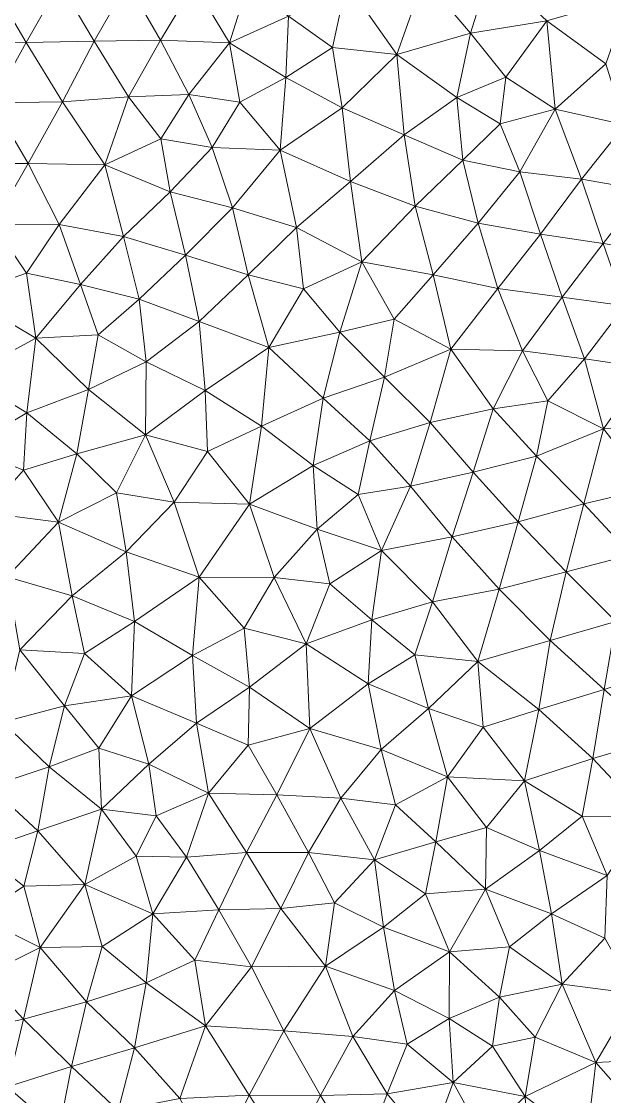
# Model space of a CAD drawing. Extents: x 1.2 to 53.9, y -43.5 to 3.2.
# Drawn here: x 40.299 to 42.008, y -37.486 to -34.335 of the extents above; entities that cross this region are included whole.
import ezdxf

# ---------------------------------------------------------------- set-up
doc = ezdxf.new("R2010")
doc.units = 0
doc.header["$MEASUREMENT"] = 0
doc.layers.add('layer', color=7, linetype='Continuous')

msp = doc.modelspace()

# ---------------------------------------------------------------- linework, layer by layer
at = {"layer": 'layer', "color": 47, "lineweight": 9}
for points in [[(41.615, -34.3686), (41.6744, -34.1791), (41.4786, -34.2073)], [(41.8393, -34.3327), (41.6744, -34.1791), (41.615, -34.3686)], [(41.3997, -34.4316), (41.4786, -34.2073), (41.2523, -34.2212)], [(41.615, -34.3686), (41.4786, -34.2073), (41.3997, -34.4316)], [(40.3132, -34.3964), (40.211, -34.2233), (40.1116, -34.398)], [(40.4113, -34.222), (40.211, -34.2233), (40.3132, -34.3964)], [(40.5123, -34.3923), (40.4113, -34.222), (40.3132, -34.3964)], [(40.6102, -34.2213), (40.4113, -34.222), (40.5123, -34.3923)], [(40.7068, -34.3895), (40.6102, -34.2213), (40.5123, -34.3923)], [(40.8051, -34.225), (40.6102, -34.2213), (40.7068, -34.3895)], [(40.9088, -34.3972), (40.8051, -34.225), (40.7068, -34.3895)], [(40.9608, -34.2322), (40.8051, -34.225), (40.9088, -34.3972)], [(41.0819, -34.3196), (40.9608, -34.2322), (40.9088, -34.3972)], [(41.2107, -34.4111), (41.2523, -34.2212), (41.0819, -34.3196)], [(41.3997, -34.4316), (41.2523, -34.2212), (41.2107, -34.4111)], [(42.0124, -34.459), (42.0807, -34.2624), (41.8393, -34.3327)], [(41.0739, -34.4993), (41.0819, -34.3196), (40.9088, -34.3972)], [(41.0739, -34.4993), (41.2107, -34.4111), (41.0819, -34.3196)], [(41.7191, -34.4976), (41.8393, -34.3327), (41.615, -34.3686)], [(41.863, -34.5913), (41.8393, -34.3327), (41.7191, -34.4976)], [(41.863, -34.5913), (42.0124, -34.459), (41.8393, -34.3327)], [(41.5752, -34.5575), (41.615, -34.3686), (41.3997, -34.4316)], [(41.5752, -34.5575), (41.7191, -34.4976), (41.615, -34.3686)], [(40.3132, -34.3964), (40.1116, -34.398), (40.2146, -34.5733)], [(40.4191, -34.5703), (40.3132, -34.3964), (40.2146, -34.5733)], [(40.5123, -34.3923), (40.3132, -34.3964), (40.4191, -34.5703)], [(40.6132, -34.5554), (40.5123, -34.3923), (40.4191, -34.5703)], [(40.7068, -34.3895), (40.5123, -34.3923), (40.6132, -34.5554)], [(40.7894, -34.5489), (40.7068, -34.3895), (40.6132, -34.5554)], [(40.9088, -34.3972), (40.7068, -34.3895), (40.7894, -34.5489)], [(40.9088, -34.3972), (40.7894, -34.5489), (40.9389, -34.5712)], [(41.0739, -34.4993), (40.9088, -34.3972), (40.9389, -34.5712)], [(41.2388, -34.5874), (41.2107, -34.4111), (41.0739, -34.4993)], [(41.2388, -34.5874), (41.3997, -34.4316), (41.2107, -34.4111)], [(41.421, -34.667), (41.3997, -34.4316), (41.2388, -34.5874)], [(41.421, -34.667), (41.5752, -34.5575), (41.3997, -34.4316)], [(42.0676, -34.6376), (42.0124, -34.459), (41.863, -34.5913)], [(41.0576, -34.7121), (41.0739, -34.4993), (40.9389, -34.5712)], [(41.0576, -34.7121), (41.2388, -34.5874), (41.0739, -34.4993)], [(41.7023, -34.6343), (41.7191, -34.4976), (41.5752, -34.5575)], [(41.863, -34.5913), (41.7191, -34.4976), (41.7023, -34.6343)], [(40.6132, -34.5554), (40.4191, -34.5703), (40.5431, -34.7547)], [(40.5431, -34.7547), (40.7081, -34.6788), (40.6132, -34.5554)], [(40.7894, -34.5489), (40.6132, -34.5554), (40.7081, -34.6788)], [(40.7081, -34.6788), (40.8584, -34.7041), (40.7894, -34.5489)], [(40.8584, -34.7041), (40.9389, -34.5712), (40.7894, -34.5489)], [(41.5924, -34.7411), (41.5752, -34.5575), (41.421, -34.667)], [(41.7023, -34.6343), (41.5752, -34.5575), (41.5924, -34.7411)], [(40.3193, -34.7511), (40.2146, -34.5733), (40.1143, -34.7514)], [(40.4191, -34.5703), (40.2146, -34.5733), (40.3193, -34.7511)], [(40.5431, -34.7547), (40.4191, -34.5703), (40.3193, -34.7511)], [(40.8584, -34.7041), (41.0576, -34.7121), (40.9389, -34.5712)], [(41.0576, -34.7121), (41.2631, -34.8038), (41.2388, -34.5874)], [(41.2631, -34.8038), (41.421, -34.667), (41.2388, -34.5874)], [(41.7597, -34.7759), (41.863, -34.5913), (41.7023, -34.6343)], [(41.9403, -34.797), (41.863, -34.5913), (41.7597, -34.7759)], [(41.9403, -34.797), (42.0676, -34.6376), (41.863, -34.5913)], [(41.7597, -34.7759), (41.7023, -34.6343), (41.5924, -34.7411)], [(42.1266, -34.8288), (42.0676, -34.6376), (41.9403, -34.797)], [(40.7349, -34.8338), (40.7081, -34.6788), (40.5431, -34.7547)], [(40.7349, -34.8338), (40.8584, -34.7041), (40.7081, -34.6788)], [(41.2631, -34.8038), (41.4532, -34.8762), (41.421, -34.667)], [(41.4532, -34.8762), (41.5924, -34.7411), (41.421, -34.667)], [(40.9178, -34.8808), (40.8584, -34.7041), (40.7349, -34.8338)], [(40.9178, -34.8808), (41.0576, -34.7121), (40.8584, -34.7041)], [(41.1049, -34.9386), (41.0576, -34.7121), (40.9178, -34.8808)], [(41.1049, -34.9386), (41.2631, -34.8038), (41.0576, -34.7121)], [(40.3193, -34.7511), (40.1143, -34.7514), (40.2165, -34.9288)], [(40.4101, -34.9295), (40.3193, -34.7511), (40.2165, -34.9288)], [(40.5431, -34.7547), (40.3193, -34.7511), (40.4101, -34.9295)], [(40.5978, -34.9654), (40.5431, -34.7547), (40.4101, -34.9295)], [(40.5978, -34.9654), (40.7349, -34.8338), (40.5431, -34.7547)], [(41.4532, -34.8762), (41.6381, -34.9257), (41.5924, -34.7411)], [(41.6381, -34.9257), (41.7597, -34.7759), (41.5924, -34.7411)], [(41.8204, -34.9585), (41.7597, -34.7759), (41.6381, -34.9257)], [(41.8204, -34.9585), (41.9403, -34.797), (41.7597, -34.7759)], [(41.2972, -35.0388), (41.2631, -34.8038), (41.1049, -34.9386)], [(41.2972, -35.0388), (41.4532, -34.8762), (41.2631, -34.8038)], [(42.0042, -34.9852), (41.9403, -34.797), (41.8204, -34.9585)], [(42.0042, -34.9852), (42.1266, -34.8288), (41.9403, -34.797)], [(40.7803, -35.0199), (40.7349, -34.8338), (40.5978, -34.9654)], [(40.7803, -35.0199), (40.9178, -34.8808), (40.7349, -34.8338)], [(42.1876, -35.0126), (42.1266, -34.8288), (42.0042, -34.9852)], [(40.9634, -35.0771), (40.9178, -34.8808), (40.7803, -35.0199)], [(40.9634, -35.0771), (41.1049, -34.9386), (40.9178, -34.8808)], [(41.5057, -35.0777), (41.4532, -34.8762), (41.2972, -35.0388)], [(41.5057, -35.0777), (41.6381, -34.9257), (41.4532, -34.8762)], [(40.3136, -35.0724), (40.2165, -34.9288), (40.1296, -35.1368)], [(40.4101, -34.9295), (40.2165, -34.9288), (40.3136, -35.0724)], [(40.4719, -35.1055), (40.4101, -34.9295), (40.3136, -35.0724)], [(40.4719, -35.1055), (40.5978, -34.9654), (40.4101, -34.9295)], [(41.1258, -35.1183), (41.1049, -34.9386), (40.9634, -35.0771)], [(41.2972, -35.0388), (41.1049, -34.9386), (41.1258, -35.1183)], [(41.6956, -35.1177), (41.6381, -34.9257), (41.5057, -35.0777)], [(41.6956, -35.1177), (41.8204, -34.9585), (41.6381, -34.9257)], [(40.644, -35.1486), (40.5978, -34.9654), (40.4719, -35.1055)], [(40.644, -35.1486), (40.7803, -35.0199), (40.5978, -34.9654)], [(41.884, -35.1429), (41.8204, -34.9585), (41.6956, -35.1177)], [(41.884, -35.1429), (42.0042, -34.9852), (41.8204, -34.9585)], [(42.0676, -35.1679), (42.0042, -34.9852), (41.884, -35.1429)], [(42.0676, -35.1679), (42.1876, -35.0126), (42.0042, -34.9852)], [(40.8205, -35.2142), (40.7803, -35.0199), (40.644, -35.1486)], [(40.9634, -35.0771), (40.7803, -35.0199), (40.8205, -35.2142)], [(41.232, -35.2456), (41.2972, -35.0388), (41.1258, -35.1183)], [(41.3917, -35.2075), (41.2972, -35.0388), (41.232, -35.2456)], [(41.3917, -35.2075), (41.5057, -35.0777), (41.2972, -35.0388)], [(40.3413, -35.2627), (40.3136, -35.0724), (40.1296, -35.1368)], [(40.3413, -35.2627), (40.4719, -35.1055), (40.3136, -35.0724)], [(41.0245, -35.2903), (40.9634, -35.0771), (40.8205, -35.2142)], [(41.0245, -35.2903), (41.1258, -35.1183), (40.9634, -35.0771)], [(41.5576, -35.295), (41.5057, -35.0777), (41.3917, -35.2075)], [(41.5576, -35.295), (41.6956, -35.1177), (41.5057, -35.0777)], [(40.5242, -35.253), (40.4719, -35.1055), (40.3413, -35.2627)], [(40.5242, -35.253), (40.644, -35.1486), (40.4719, -35.1055)], [(41.232, -35.2456), (41.1258, -35.1183), (41.0245, -35.2903)], [(41.768, -35.3001), (41.6956, -35.1177), (41.5576, -35.295)], [(41.768, -35.3001), (41.884, -35.1429), (41.6956, -35.1177)], [(40.1376, -35.3735), (40.3413, -35.2627), (40.1296, -35.1368)], [(40.665, -35.3322), (40.644, -35.1486), (40.5242, -35.253)], [(40.665, -35.3322), (40.8205, -35.2142), (40.644, -35.1486)], [(41.9493, -35.3232), (41.884, -35.1429), (41.768, -35.3001)], [(41.9493, -35.3232), (42.0676, -35.1679), (41.884, -35.1429)], [(42.1324, -35.3496), (42.0676, -35.1679), (41.9493, -35.3232)], [(40.8376, -35.4165), (40.8205, -35.2142), (40.665, -35.3322)], [(40.8376, -35.4165), (41.0245, -35.2903), (40.8205, -35.2142)], [(41.3637, -35.3772), (41.3917, -35.2075), (41.232, -35.2456)], [(41.3637, -35.3772), (41.5576, -35.295), (41.3917, -35.2075)], [(40.4957, -35.4134), (40.5242, -35.253), (40.3413, -35.2627)], [(40.4957, -35.4134), (40.665, -35.3322), (40.5242, -35.253)], [(41.1831, -35.4391), (41.232, -35.2456), (41.0245, -35.2903)], [(41.1831, -35.4391), (41.3637, -35.3772), (41.232, -35.2456)], [(40.1376, -35.3735), (40.3146, -35.4816), (40.3413, -35.2627)], [(40.3146, -35.4816), (40.4957, -35.4134), (40.3413, -35.2627)], [(41.0024, -35.5211), (41.0245, -35.2903), (40.8376, -35.4165)], [(41.0024, -35.5211), (41.1831, -35.4391), (41.0245, -35.2903)], [(41.4972, -35.5104), (41.5576, -35.295), (41.3637, -35.3772)], [(41.6818, -35.4703), (41.5576, -35.295), (41.4972, -35.5104)], [(41.6818, -35.4703), (41.768, -35.3001), (41.5576, -35.295)], [(41.8415, -35.4469), (41.768, -35.3001), (41.6818, -35.4703)], [(41.8415, -35.4469), (41.9493, -35.3232), (41.768, -35.3001)], [(40.6626, -35.5459), (40.665, -35.3322), (40.4957, -35.4134)], [(40.6626, -35.5459), (40.8376, -35.4165), (40.665, -35.3322)], [(42.0047, -35.5285), (41.9493, -35.3232), (41.8415, -35.4469)], [(42.0047, -35.5285), (42.1324, -35.3496), (41.9493, -35.3232)], [(42.0047, -35.5285), (42.2149, -35.5201), (42.1324, -35.3496)], [(40.1422, -35.5845), (40.3146, -35.4816), (40.1376, -35.3735)], [(41.3204, -35.5638), (41.3637, -35.3772), (41.1831, -35.4391)], [(41.4972, -35.5104), (41.3637, -35.3772), (41.3204, -35.5638)], [(40.4616, -35.602), (40.4957, -35.4134), (40.3146, -35.4816)], [(40.4616, -35.602), (40.6626, -35.5459), (40.4957, -35.4134)], [(40.8445, -35.5953), (40.8376, -35.4165), (40.6626, -35.5459)], [(40.8445, -35.5953), (41.0024, -35.5211), (40.8376, -35.4165)], [(41.1544, -35.6361), (41.1831, -35.4391), (41.0024, -35.5211)], [(41.3204, -35.5638), (41.1831, -35.4391), (41.1544, -35.6361)], [(41.8084, -35.6087), (41.8415, -35.4469), (41.6818, -35.4703)], [(41.8084, -35.6087), (42.0047, -35.5285), (41.8415, -35.4469)], [(41.6234, -35.6558), (41.6818, -35.4703), (41.4972, -35.5104)], [(41.6234, -35.6558), (41.8084, -35.6087), (41.6818, -35.4703)], [(40.3049, -35.6496), (40.3146, -35.4816), (40.1422, -35.5845)], [(40.3049, -35.6496), (40.4616, -35.602), (40.3146, -35.4816)], [(41.4398, -35.6971), (41.4972, -35.5104), (41.3204, -35.5638)], [(41.4398, -35.6971), (41.6234, -35.6558), (41.4972, -35.5104)], [(40.9675, -35.7494), (41.0024, -35.5211), (40.8445, -35.5953)], [(40.9675, -35.7494), (41.1544, -35.6361), (41.0024, -35.5211)], [(41.9476, -35.7482), (42.0047, -35.5285), (41.8084, -35.6087)], [(42.1415, -35.7026), (42.0047, -35.5285), (41.9476, -35.7482)], [(42.1415, -35.7026), (42.2149, -35.5201), (42.0047, -35.5285)], [(40.5777, -35.7166), (40.6626, -35.5459), (40.4616, -35.602)], [(40.5777, -35.7166), (40.7467, -35.7432), (40.6626, -35.5459)], [(40.7467, -35.7432), (40.8445, -35.5953), (40.6626, -35.5459)], [(41.2862, -35.7209), (41.3204, -35.5638), (41.1544, -35.6361)], [(41.2862, -35.7209), (41.4398, -35.6971), (41.3204, -35.5638)], [(40.1944, -35.7754), (40.3049, -35.6496), (40.1422, -35.5845)], [(40.4077, -35.8022), (40.4616, -35.602), (40.3049, -35.6496)], [(40.4077, -35.8022), (40.5777, -35.7166), (40.4616, -35.602)], [(40.7467, -35.7432), (40.9675, -35.7494), (40.8445, -35.5953)], [(40.9675, -35.7494), (41.1663, -35.8229), (41.1544, -35.6361)], [(41.1663, -35.8229), (41.2862, -35.7209), (41.1544, -35.6361)], [(41.7551, -35.8012), (41.8084, -35.6087), (41.6234, -35.6558)], [(41.9476, -35.7482), (41.8084, -35.6087), (41.7551, -35.8012)], [(40.4077, -35.8022), (40.3049, -35.6496), (40.1944, -35.7754)], [(41.5617, -35.8457), (41.6234, -35.6558), (41.4398, -35.6971)], [(41.7551, -35.8012), (41.6234, -35.6558), (41.5617, -35.8457)], [(41.3543, -35.8849), (41.4398, -35.6971), (41.2862, -35.7209)], [(41.5617, -35.8457), (41.4398, -35.6971), (41.3543, -35.8849)], [(40.6058, -35.8893), (40.5777, -35.7166), (40.4077, -35.8022)], [(40.6058, -35.8893), (40.7467, -35.7432), (40.5777, -35.7166)], [(41.3543, -35.8849), (41.2862, -35.7209), (41.1663, -35.8229)], [(42.0857, -35.898), (42.1415, -35.7026), (41.9476, -35.7482)], [(40.8203, -35.9634), (40.7467, -35.7432), (40.6058, -35.8893)], [(40.8203, -35.9634), (40.9675, -35.7494), (40.7467, -35.7432)], [(41.0396, -35.9646), (40.9675, -35.7494), (40.8203, -35.9634)], [(41.0396, -35.9646), (41.1663, -35.8229), (40.9675, -35.7494)], [(41.8956, -35.9483), (41.9476, -35.7482), (41.7551, -35.8012)], [(42.0857, -35.898), (41.9476, -35.7482), (41.8956, -35.9483)], [(40.2577, -35.9626), (40.4077, -35.8022), (40.1944, -35.7754)], [(40.4475, -36.0183), (40.4077, -35.8022), (40.2577, -35.9626)], [(40.6058, -35.8893), (40.4077, -35.8022), (40.4475, -36.0183)], [(41.2026, -35.9834), (41.1663, -35.8229), (41.0396, -35.9646)], [(41.2026, -35.9834), (41.3543, -35.8849), (41.1663, -35.8229)], [(41.6995, -35.9985), (41.7551, -35.8012), (41.5617, -35.8457)], [(41.8956, -35.9483), (41.7551, -35.8012), (41.6995, -35.9985)], [(41.504, -36.0362), (41.5617, -35.8457), (41.3543, -35.8849)], [(41.6995, -35.9985), (41.5617, -35.8457), (41.504, -36.0362)], [(41.3261, -36.0882), (41.3543, -35.8849), (41.2026, -35.9834)], [(41.504, -36.0362), (41.3543, -35.8849), (41.3261, -36.0882)], [(40.6301, -36.0935), (40.6058, -35.8893), (40.4475, -36.0183)], [(40.6301, -36.0935), (40.8203, -35.9634), (40.6058, -35.8893)], [(42.0415, -36.0934), (42.0857, -35.898), (41.8956, -35.9483)], [(41.8487, -36.1493), (41.8956, -35.9483), (41.6995, -35.9985)], [(42.0415, -36.0934), (41.8956, -35.9483), (41.8487, -36.1493)], [(40.2945, -36.1767), (40.4475, -36.0183), (40.2577, -35.9626)], [(40.8006, -36.1927), (40.8203, -35.9634), (40.6301, -36.0935)], [(40.9519, -36.1128), (40.8203, -35.9634), (40.8006, -36.1927)], [(40.9519, -36.1128), (41.0396, -35.9646), (40.8203, -35.9634)], [(41.134, -36.1591), (41.0396, -35.9646), (40.9519, -36.1128)], [(41.134, -36.1591), (41.2026, -35.9834), (41.0396, -35.9646)], [(41.3261, -36.0882), (41.2026, -35.9834), (41.134, -36.1591)], [(41.6368, -36.2106), (41.6995, -35.9985), (41.504, -36.0362)], [(41.8487, -36.1493), (41.6995, -35.9985), (41.6368, -36.2106)], [(40.4838, -36.1873), (40.4475, -36.0183), (40.2945, -36.1767)], [(40.4838, -36.1873), (40.6301, -36.0935), (40.4475, -36.0183)], [(41.504, -36.0362), (41.3261, -36.0882), (41.4523, -36.1908)], [(41.6368, -36.2106), (41.504, -36.0362), (41.4523, -36.1908)], [(40.6216, -36.3112), (40.6301, -36.0935), (40.4838, -36.1873)], [(40.8006, -36.1927), (40.6301, -36.0935), (40.6216, -36.3112)], [(41.3156, -36.2765), (41.3261, -36.0882), (41.134, -36.1591)], [(41.4523, -36.1908), (41.3261, -36.0882), (41.3156, -36.2765)], [(42.0071, -36.2929), (42.0415, -36.0934), (41.8487, -36.1493)], [(42.1938, -36.2301), (42.0415, -36.0934), (42.0071, -36.2929)], [(40.9673, -36.2861), (40.9519, -36.1128), (40.8006, -36.1927)], [(41.134, -36.1591), (40.9519, -36.1128), (40.9673, -36.2861)], [(41.1443, -36.4075), (41.134, -36.1591), (40.9673, -36.2861)], [(41.3156, -36.2765), (41.134, -36.1591), (41.1443, -36.4075)], [(41.8151, -36.3515), (41.8487, -36.1493), (41.6368, -36.2106)], [(41.8151, -36.3515), (42.0071, -36.2929), (41.8487, -36.1493)], [(40.4249, -36.3403), (40.2945, -36.1767), (40.2445, -36.3882)], [(40.4249, -36.3403), (40.4838, -36.1873), (40.2945, -36.1767)], [(40.6216, -36.3112), (40.4838, -36.1873), (40.4249, -36.3403)], [(40.8121, -36.3919), (40.8006, -36.1927), (40.6216, -36.3112)], [(40.9673, -36.2861), (40.8006, -36.1927), (40.8121, -36.3919)], [(41.492, -36.3489), (41.4523, -36.1908), (41.3156, -36.2765)], [(41.492, -36.3489), (41.6368, -36.2106), (41.4523, -36.1908)], [(41.6527, -36.4034), (41.6368, -36.2106), (41.492, -36.3489)], [(41.6527, -36.4034), (41.8151, -36.3515), (41.6368, -36.2106)], [(42.1713, -36.4367), (42.1938, -36.2301), (42.0071, -36.2929)], [(40.9636, -36.4562), (40.9673, -36.2861), (40.8121, -36.3919)], [(41.1443, -36.4075), (40.9673, -36.2861), (40.9636, -36.4562)], [(41.3535, -36.4691), (41.3156, -36.2765), (41.1443, -36.4075)], [(41.492, -36.3489), (41.3156, -36.2765), (41.3535, -36.4691)], [(41.9739, -36.4952), (42.0071, -36.2929), (41.8151, -36.3515)], [(41.9739, -36.4952), (42.1713, -36.4367), (42.0071, -36.2929)], [(40.5262, -36.4646), (40.6216, -36.3112), (40.4249, -36.3403)], [(40.6723, -36.5113), (40.6216, -36.3112), (40.5262, -36.4646)], [(40.8121, -36.3919), (40.6216, -36.3112), (40.6723, -36.5113)], [(40.3801, -36.5194), (40.4249, -36.3403), (40.2445, -36.3882)], [(40.5262, -36.4646), (40.4249, -36.3403), (40.3801, -36.5194)], [(41.5479, -36.5486), (41.492, -36.3489), (41.3535, -36.4691)], [(41.5479, -36.5486), (41.6527, -36.4034), (41.492, -36.3489)], [(41.7734, -36.5605), (41.8151, -36.3515), (41.6527, -36.4034)], [(41.7734, -36.5605), (41.9739, -36.4952), (41.8151, -36.3515)], [(40.3801, -36.5194), (40.2445, -36.3882), (40.2068, -36.5773)], [(40.8473, -36.5967), (40.8121, -36.3919), (40.6723, -36.5113)], [(40.9636, -36.4562), (40.8121, -36.3919), (40.8473, -36.5967)], [(41.0479, -36.6016), (41.1443, -36.4075), (40.9636, -36.4562)], [(41.2351, -36.6111), (41.1443, -36.4075), (41.0479, -36.6016)], [(41.2351, -36.6111), (41.3535, -36.4691), (41.1443, -36.4075)], [(41.7734, -36.5605), (41.6527, -36.4034), (41.5479, -36.5486)], [(41.0479, -36.6016), (40.9636, -36.4562), (40.8473, -36.5967)], [(42.1328, -36.6647), (42.1713, -36.4367), (41.9739, -36.4952)], [(40.5338, -36.6439), (40.5262, -36.4646), (40.3801, -36.5194)], [(40.6723, -36.5113), (40.5262, -36.4646), (40.5338, -36.6439)], [(41.3953, -36.6308), (41.3535, -36.4691), (41.2351, -36.6111)], [(41.3953, -36.6308), (41.5479, -36.5486), (41.3535, -36.4691)], [(40.3473, -36.7067), (40.3801, -36.5194), (40.2068, -36.5773)], [(40.5338, -36.6439), (40.3801, -36.5194), (40.3473, -36.7067)], [(40.6939, -36.6632), (40.6723, -36.5113), (40.5338, -36.6439)], [(40.8473, -36.5967), (40.6723, -36.5113), (40.6939, -36.6632)], [(41.943, -36.6645), (41.9739, -36.4952), (41.7734, -36.5605)], [(42.1328, -36.6647), (41.9739, -36.4952), (41.943, -36.6645)], [(41.5132, -36.7392), (41.5479, -36.5486), (41.3953, -36.6308)], [(41.5132, -36.7392), (41.6621, -36.6974), (41.5479, -36.5486)], [(41.6621, -36.6974), (41.7734, -36.5605), (41.5479, -36.5486)], [(40.3473, -36.7067), (40.2068, -36.5773), (40.1742, -36.7667)], [(41.8179, -36.7643), (41.7734, -36.5605), (41.6621, -36.6974)], [(41.943, -36.6645), (41.7734, -36.5605), (41.8179, -36.7643)], [(40.7829, -36.7838), (40.8473, -36.5967), (40.6939, -36.6632)], [(40.7829, -36.7838), (40.9591, -36.7708), (40.8473, -36.5967)], [(40.9591, -36.7708), (41.0479, -36.6016), (40.8473, -36.5967)], [(41.1409, -36.7706), (41.0479, -36.6016), (40.9591, -36.7708)], [(41.1409, -36.7706), (41.2351, -36.6111), (41.0479, -36.6016)], [(41.3343, -36.7924), (41.2351, -36.6111), (41.1409, -36.7706)], [(41.3343, -36.7924), (41.3953, -36.6308), (41.2351, -36.6111)], [(40.5338, -36.6439), (40.3473, -36.7067), (40.485, -36.8643)], [(40.485, -36.8643), (40.6358, -36.7816), (40.5338, -36.6439)], [(40.6358, -36.7816), (40.6939, -36.6632), (40.5338, -36.6439)], [(41.3343, -36.7924), (41.5132, -36.7392), (41.3953, -36.6308)], [(40.6358, -36.7816), (40.7829, -36.7838), (40.6939, -36.6632)], [(42.016, -36.8384), (41.943, -36.6645), (41.8179, -36.7643)], [(42.1328, -36.6647), (41.943, -36.6645), (42.016, -36.8384)], [(40.3064, -36.8696), (40.3473, -36.7067), (40.1742, -36.7667)], [(40.485, -36.8643), (40.3473, -36.7067), (40.3064, -36.8696)], [(41.6588, -36.8781), (41.6621, -36.6974), (41.5132, -36.7392)], [(41.8179, -36.7643), (41.6621, -36.6974), (41.6588, -36.8781)], [(41.4833, -36.8913), (41.5132, -36.7392), (41.3343, -36.7924)], [(41.6588, -36.8781), (41.5132, -36.7392), (41.4833, -36.8913)], [(40.1721, -36.9596), (40.3064, -36.8696), (40.1742, -36.7667)], [(40.8776, -36.9387), (40.9591, -36.7708), (40.7829, -36.7838)], [(41.059, -36.9343), (40.9591, -36.7708), (40.8776, -36.9387)], [(41.059, -36.9343), (41.1409, -36.7706), (40.9591, -36.7708)], [(41.2162, -36.9176), (41.1409, -36.7706), (41.059, -36.9343)], [(41.2162, -36.9176), (41.3343, -36.7924), (41.1409, -36.7706)], [(41.8529, -36.9506), (41.8179, -36.7643), (41.6588, -36.8781)], [(42.016, -36.8384), (41.8179, -36.7643), (41.8529, -36.9506)], [(40.6841, -36.9507), (40.6358, -36.7816), (40.485, -36.8643)], [(40.6841, -36.9507), (40.7829, -36.7838), (40.6358, -36.7816)], [(40.8776, -36.9387), (40.7829, -36.7838), (40.6841, -36.9507)], [(41.3607, -36.9895), (41.3343, -36.7924), (41.2162, -36.9176)], [(41.4833, -36.8913), (41.3343, -36.7924), (41.3607, -36.9895)], [(40.3542, -37.0489), (40.485, -36.8643), (40.3064, -36.8696)], [(40.5354, -37.0456), (40.485, -36.8643), (40.3542, -37.0489)], [(40.5354, -37.0456), (40.6841, -36.9507), (40.485, -36.8643)], [(42.009, -37.022), (42.016, -36.8384), (41.8529, -36.9506)], [(40.3542, -37.0489), (40.3064, -36.8696), (40.1721, -36.9596)], [(41.5535, -37.0613), (41.4833, -36.8913), (41.3607, -36.9895)], [(41.6588, -36.8781), (41.4833, -36.8913), (41.5535, -37.0613)], [(41.7298, -37.0474), (41.6588, -36.8781), (41.5535, -37.0613)], [(41.8529, -36.9506), (41.6588, -36.8781), (41.7298, -37.0474)], [(41.1907, -37.1034), (41.2162, -36.9176), (41.059, -36.9343)], [(41.3607, -36.9895), (41.2162, -36.9176), (41.1907, -37.1034)], [(40.3542, -37.0489), (40.1721, -36.9596), (40.1863, -37.1316)], [(40.6644, -37.1526), (40.6841, -36.9507), (40.5354, -37.0456)], [(40.8077, -37.0857), (40.6841, -36.9507), (40.6644, -37.1526)], [(40.8077, -37.0857), (40.8776, -36.9387), (40.6841, -36.9507)], [(40.9735, -37.1057), (40.8776, -36.9387), (40.8077, -37.0857)], [(40.9735, -37.1057), (41.059, -36.9343), (40.8776, -36.9387)], [(41.1907, -37.1034), (41.059, -36.9343), (40.9735, -37.1057)], [(41.8836, -37.1563), (41.8529, -36.9506), (41.7298, -37.0474)], [(42.009, -37.022), (41.8529, -36.9506), (41.8836, -37.1563)], [(41.3923, -37.1753), (41.3607, -36.9895), (41.1907, -37.1034)], [(41.5535, -37.0613), (41.3607, -36.9895), (41.3923, -37.1753)], [(42.1012, -37.1844), (42.009, -37.022), (41.8836, -37.1563)], [(40.3048, -37.2588), (40.3542, -37.0489), (40.1863, -37.1316)], [(40.4894, -37.2086), (40.3542, -37.0489), (40.3048, -37.2588)], [(40.4894, -37.2086), (40.5354, -37.0456), (40.3542, -37.0489)], [(40.6644, -37.1526), (40.5354, -37.0456), (40.4894, -37.2086)], [(41.7298, -37.0474), (41.5535, -37.0613), (41.7004, -37.1942)], [(41.8836, -37.1563), (41.7298, -37.0474), (41.7004, -37.1942)], [(40.839, -37.279), (40.8077, -37.0857), (40.6644, -37.1526)], [(40.839, -37.279), (40.9735, -37.1057), (40.8077, -37.0857)], [(41.5535, -37.0613), (41.3923, -37.1753), (41.5524, -37.2567)], [(41.7004, -37.1942), (41.5535, -37.0613), (41.5524, -37.2567)], [(41.0686, -37.2934), (40.9735, -37.1057), (40.839, -37.279)], [(41.1907, -37.1034), (40.9735, -37.1057), (41.0686, -37.2934)], [(41.2704, -37.3103), (41.1907, -37.1034), (41.0686, -37.2934)], [(41.3923, -37.1753), (41.1907, -37.1034), (41.2704, -37.3103)], [(40.3048, -37.2588), (40.1863, -37.1316), (40.0933, -37.3034)], [(40.6308, -37.3429), (40.6644, -37.1526), (40.4894, -37.2086)], [(40.839, -37.279), (40.6644, -37.1526), (40.6308, -37.3429)], [(41.4293, -37.3324), (41.3923, -37.1753), (41.2704, -37.3103)], [(41.5524, -37.2567), (41.3923, -37.1753), (41.4293, -37.3324)], [(41.8048, -37.3114), (41.8836, -37.1563), (41.7004, -37.1942)], [(41.9828, -37.3861), (41.8836, -37.1563), (41.8048, -37.3114)], [(41.9828, -37.3861), (42.1012, -37.1844), (41.8836, -37.1563)], [(40.4459, -37.3977), (40.4894, -37.2086), (40.3048, -37.2588)], [(40.6308, -37.3429), (40.4894, -37.2086), (40.4459, -37.3977)], [(41.6796, -37.338), (41.7004, -37.1942), (41.5524, -37.2567)], [(41.6796, -37.338), (41.8048, -37.3114), (41.7004, -37.1942)], [(41.9828, -37.3861), (42.2156, -37.3747), (42.1012, -37.1844)], [(40.2586, -37.4574), (40.3048, -37.2588), (40.0933, -37.3034)], [(40.4459, -37.3977), (40.3048, -37.2588), (40.2586, -37.4574)], [(41.5646, -37.4449), (41.5524, -37.2567), (41.4293, -37.3324)], [(41.5646, -37.4449), (41.6796, -37.338), (41.5524, -37.2567)], [(40.7632, -37.4919), (40.839, -37.279), (40.6308, -37.3429)], [(40.9661, -37.4814), (40.839, -37.279), (40.7632, -37.4919)], [(41.0686, -37.2934), (40.839, -37.279), (40.9661, -37.4814)], [(41.1753, -37.4825), (41.0686, -37.2934), (40.9661, -37.4814)], [(41.2704, -37.3103), (41.0686, -37.2934), (41.1753, -37.4825)], [(41.371, -37.4779), (41.2704, -37.3103), (41.1753, -37.4825)], [(41.4293, -37.3324), (41.2704, -37.3103), (41.371, -37.4779)], [(41.371, -37.4779), (41.5646, -37.4449), (41.4293, -37.3324)], [(41.7752, -37.4855), (41.6796, -37.338), (41.5646, -37.4449)], [(41.7752, -37.4855), (41.8048, -37.3114), (41.6796, -37.338)], [(41.7752, -37.4855), (41.9828, -37.3861), (41.8048, -37.3114)], [(40.5823, -37.5265), (40.6308, -37.3429), (40.4459, -37.3977)], [(40.7632, -37.4919), (40.6308, -37.3429), (40.5823, -37.5265)], [(40.4459, -37.3977), (40.2586, -37.4574), (40.4088, -37.588)], [(40.5823, -37.5265), (40.4459, -37.3977), (40.4088, -37.588)], [(41.9552, -37.6205), (41.9828, -37.3861), (41.7752, -37.4855)], [(42.1421, -37.5671), (41.9828, -37.3861), (41.9552, -37.6205)], [(42.1421, -37.5671), (42.2156, -37.3747), (41.9828, -37.3861)], [(40.4088, -37.588), (40.2586, -37.4574), (40.2287, -37.6606)], [(41.4967, -37.6289), (41.5646, -37.4449), (41.371, -37.4779)], [(41.4967, -37.6289), (41.6508, -37.6023), (41.5646, -37.4449)], [(41.6508, -37.6023), (41.7752, -37.4855), (41.5646, -37.4449)], [(40.9661, -37.4814), (40.7632, -37.4919), (40.868, -37.6844)], [(41.0833, -37.6598), (40.9661, -37.4814), (40.868, -37.6844)], [(41.1753, -37.4825), (40.9661, -37.4814), (41.0833, -37.6598)], [(41.2969, -37.6783), (41.1753, -37.4825), (41.0833, -37.6598)], [(41.2969, -37.6783), (41.371, -37.4779), (41.1753, -37.4825)], [(41.2969, -37.6783), (41.4967, -37.6289), (41.371, -37.4779)], [(41.7864, -37.6951), (41.7752, -37.4855), (41.6508, -37.6023)], [(41.9552, -37.6205), (41.7752, -37.4855), (41.7864, -37.6951)]]:
    msp.add_3dface(points, dxfattribs=at)

doc.saveas('drawing.dxf')
